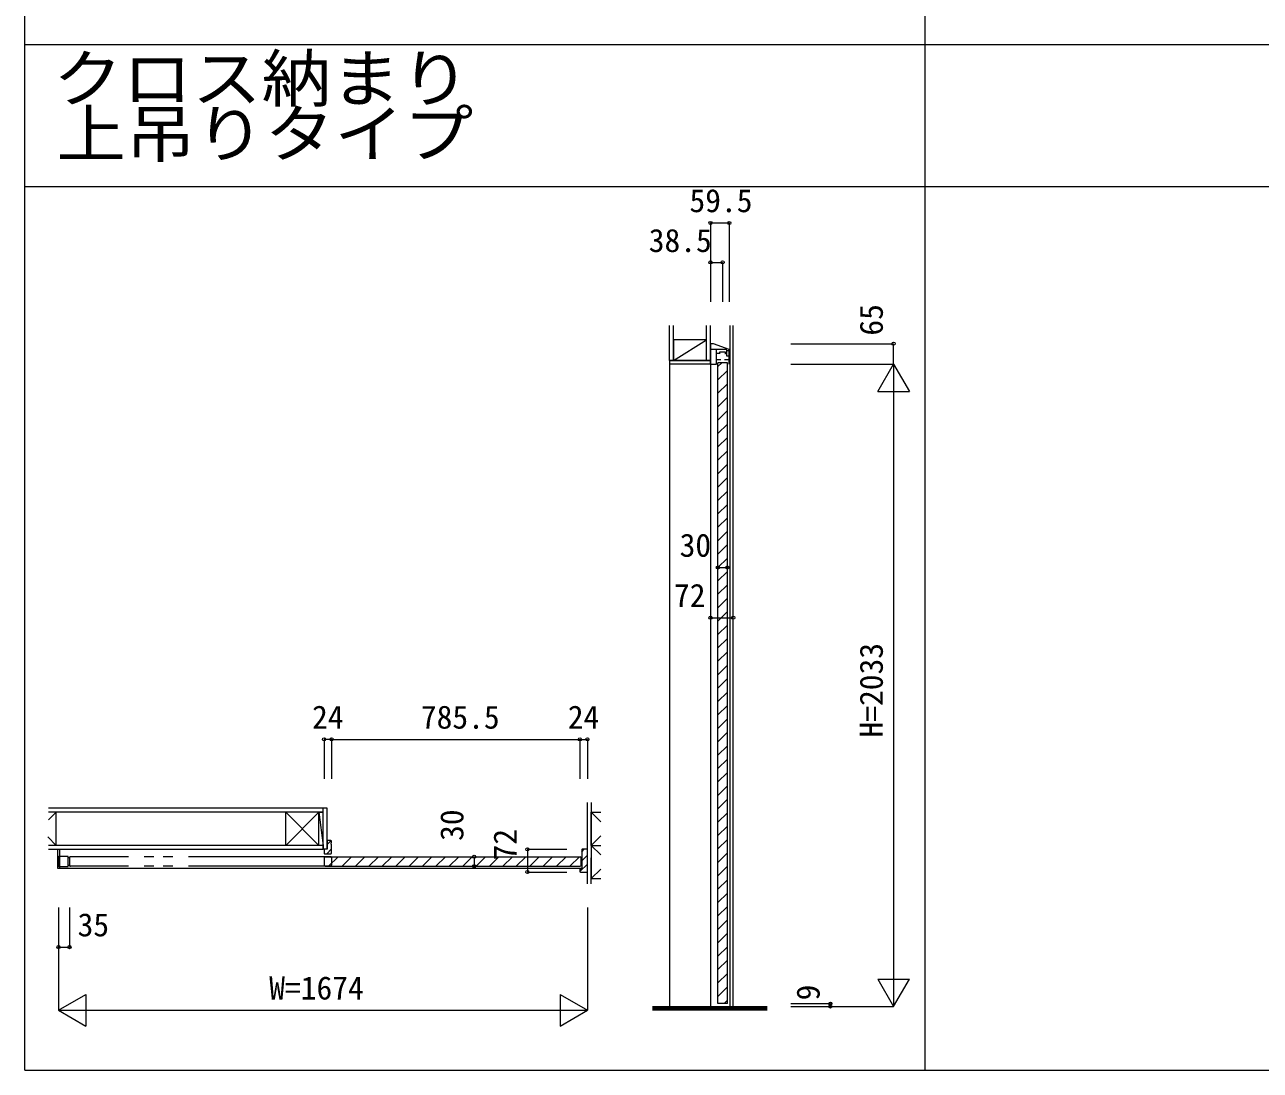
# Model space of a CAD drawing. Units: millimetres, scale not verified. Extents: x -21025 to 7656, y -14850 to 5150.
# Drawn here: x -21025 to -17114, y -14850 to -11540 of the extents above; entities that cross this region are included whole.
import ezdxf
from ezdxf.enums import TextEntityAlignment as Align

# ---------------------------------------------------------------- set-up
doc = ezdxf.new("R2010")
doc.units = ezdxf.units.MM
doc.header["$LTSCALE"] = 50
doc.linetypes.add('DOUBLE_CHAIN2', pattern=[12.8, 9, -1, 0.6, -0.6, 0.6, -1])
doc.layers.add('0-0_0', color=7, linetype='Continuous')
for name, color, linetype, lineweight in [('0-1_YKK_F1', 7, 'Continuous', 9), ('0-4_YKK_N1', 2, 'Continuous', 9), ('0-5_YKK_B1', 4, 'Continuous', 9), ('0-6_YKK_C1', 4, 'Continuous', 9), ('0-7_YKK_Z1', 7, 'Continuous', 9)]:
    doc.layers.add(name, color=color, linetype=linetype, lineweight=lineweight)
doc.styles.add('ＭＳ ゴシック', font='')
doc.styles.get('ＭＳ ゴシック').set_extended_font_data('MS Gothic')

msp = doc.modelspace()

# ---------------------------------------------------------------- linework, layer by layer
at = {"layer": '0-1_YKK_F1'}
for p, q in [((-21025, -14850), (-21025, 5150)), ((-18175, -14850), (-18175, -8355)), ((-21025, -11602.5), (7475, -11602.5)), ((-21025, -12052.5), (7475, -12052.5)), ((-21025, -14850), (7656.02, -14850))]:
    msp.add_line(p, q, dxfattribs=at)
at = {"layer": '0-4_YKK_N1'}
for p, q in [((-18854.5, -12167.5), (-18795, -12167.5)), ((-18854.5, -12167.5), (-18854.5, -12417.5)), ((-18795, -12167.5), (-18795, -12417.5)), ((-18854.5, -12292.5), (-18816, -12292.5)), ((-18816, -12292.5), (-18816, -12417.5)), ((-18600, -12550), (-18275, -12550)), ((-18275, -12615), (-18275, -12550)), ((-18325, -12701.6), (-18275, -12615)), ((-18275, -12615), (-18275, -14648)), ((-18325, -12701.6), (-18225, -12701.6)), ((-18831, -13258.37), (-18801, -13258.37)), ((-18854.5, -13417.17), (-18782.5, -13417.17)), ((-20077.61, -13802.5), (-20077.61, -13927.5)), ((-20053.61, -13802.5), (-20077.61, -13802.5)), ((-20053.61, -13802.5), (-19268.11, -13802.5)), ((-20053.61, -13802.5), (-20053.61, -13927.5)), ((-19268.11, -13802.5), (-19268.11, -13927.5)), ((-19268.11, -13802.5), (-19244.11, -13802.5)), ((-19244.11, -13802.5), (-19244.11, -13927.5)), ((-19434.11, -14150.5), (-19309.11, -14150.5)), ((-19602.52, -14174), (-19602.52, -14204)), ((-20918.11, -14335), (-20918.11, -14660)), ((-20883.11, -14335), (-20883.11, -14460)), ((-19244.11, -14335), (-19244.11, -14660)), ((-20918.11, -14460), (-20883.11, -14460)), ((-18325, -14561.4), (-18275, -14648)), ((-18325, -14561.4), (-18225, -14561.4)), ((-18275, -14648), (-18225, -14561.4)), ((-19330.72, -14610), (-19244.11, -14660)), ((-19330.72, -14610), (-19330.72, -14710)), ((-20918.11, -14660), (-19244.11, -14660)), ((-20918.11, -14660), (-20831.51, -14710)), ((-19330.72, -14710), (-19244.11, -14660)), ((-18600, -14639), (-18475, -14639)), ((-18600, -14648), (-18275, -14648)), ((-18475, -14639), (-18475, -14648))]:
    msp.add_line(p, q, dxfattribs=at)
for points in [[(-18600, -12615), (-18275, -12615), (-18225, -12701.6)], [(-19434.11, -14150.5), (-19434.11, -14222.5), (-19309.11, -14222.5)], [(-20918.11, -14660), (-20831.51, -14610), (-20831.51, -14710)]]:
    msp.add_lwpolyline(points, dxfattribs=at)
for centre in [(-18854.5, -12167.5), (-18795, -12167.5), (-18854.5, -12292.5), (-18816, -12292.5), (-18275, -12550), (-18831, -13258.37), (-18801, -13258.37), (-18854.5, -13417.17), (-18782.5, -13417.17), (-20077.61, -13802.5), (-20053.61, -13802.5), (-19268.11, -13802.5), (-19244.11, -13802.5), (-19434.11, -14150.5), (-19602.52, -14174), (-19602.52, -14204), (-19434.11, -14222.5), (-20918.11, -14460), (-20883.11, -14460), (-18475, -14639), (-18475, -14648)]:
    msp.add_circle(centre, 5, dxfattribs=at)
at = {"layer": '0-5_YKK_B1'}
for p, q in [((-20920.61, -14211.2), (-20920.61, -14150.5)), ((-20915.11, -14150.5), (-20915.11, -14211.2)), ((-20077.61, -14150.5), (-20077.61, -14162.5)), ((-20067.61, -14150.5), (-20077.61, -14150.5)), ((-20068.76, -14164.5), (-20053.61, -14149.35)), ((-20055.61, -14122.5), (-20067.61, -14122.5)), ((-20067.61, -14122.5), (-20067.61, -14150.5)), ((-20067.61, -14135.07), (-20055.11, -14122.56)), ((-20053.61, -14130), (-20053.61, -14124.5)), ((-20053.61, -14162.5), (-20053.61, -14135)), ((-19262.11, -14158.52), (-19254.1, -14150.5)), ((-19262.11, -14152.5), (-19262.11, -14210)), ((-19244.11, -14150.5), (-19260.11, -14150.5)), ((-19244.11, -14157.5), (-19244.11, -14150.5)), ((-20919.11, -14176), (-20919.11, -14202)), ((-20889.11, -14173), (-20916.12, -14173)), ((-20883.11, -14177), (-20888.42, -14177)), ((-20888.42, -14177), (-20888.42, -14201)), ((-20887.11, -14177), (-20887.11, -14175)), ((-20077.61, -14177), (-20077.61, -14200.7)), ((-20077.61, -14177.3), (-20077.61, -14200.7)), ((-20075.61, -14164.5), (-20055.61, -14164.5)), ((-20074.31, -14174), (-19266.91, -14174)), ((-20062.96, -14204), (-20032.96, -14174)), ((-20020.53, -14204), (-19990.53, -14174)), ((-19978.11, -14204), (-19948.11, -14174)), ((-19935.68, -14204), (-19905.68, -14174)), ((-19893.25, -14204), (-19863.25, -14174)), ((-19850.83, -14204), (-19820.83, -14174)), ((-19808.4, -14204), (-19778.4, -14174)), ((-19765.97, -14204), (-19735.97, -14174)), ((-19723.55, -14204), (-19693.55, -14174)), ((-19681.12, -14204), (-19651.12, -14174)), ((-19638.69, -14204), (-19608.69, -14174)), ((-19596.27, -14204), (-19566.27, -14174)), ((-19553.84, -14204), (-19523.84, -14174)), ((-19511.41, -14204), (-19481.41, -14174)), ((-19468.99, -14204), (-19438.99, -14174)), ((-19426.56, -14204), (-19396.56, -14174)), ((-19384.14, -14204), (-19354.14, -14174)), ((-19341.71, -14204), (-19311.71, -14174)), ((-19299.28, -14204), (-19269.28, -14174)), ((-19263.61, -14200.7), (-19263.61, -14177.3)), ((-19262.11, -14186.8), (-19244.11, -14168.8)), ((-19244.11, -14215.5), (-19244.11, -14157.5)), ((-20915.11, -14211.2), (-20920.61, -14211.2)), ((-20916.12, -14205), (-20889.11, -14205)), ((-20915.11, -14210), (-19262.11, -14210)), ((-20888.42, -14201), (-20883.11, -14201)), ((-20887.11, -14203), (-20887.11, -14201)), ((-20074.31, -14204), (-19266.91, -14204)), ((-19268.11, -14213), (-19268.11, -14220.5)), ((-19268.05, -14221.02), (-19244.11, -14197.08)), ((-19267.11, -14212), (-19264.11, -14212)), ((-19266.11, -14222.5), (-19244.11, -14222.5)), ((-19244.11, -14222.5), (-19244.11, -14215.5))]:
    msp.add_line(p, q, dxfattribs=at)
at = {"layer": '0-5_YKK_B1', "linetype": 'DOUBLE_CHAIN2'}
for p, q in [((-20883.11, -14177), (-20883.11, -14201)), ((-20056.61, -14174), (-20880.11, -14174)), ((-20053.61, -14177), (-20053.61, -14201)), ((-20056.61, -14204), (-20880.11, -14204))]:
    msp.add_line(p, q, dxfattribs=at)
at = {"layer": '0-5_YKK_B1'}
for centre, radius, start, end in [((-20053.61, -14132.5), 2.5, 89.99998, 270), ((-20055.61, -14124.5), 2, 0, 89.99998), ((-19260.11, -14152.5), 2, 90, 180), ((-20916.12, -14175.99), 2.99, 89.96782, 180.03217), ((-20889.11, -14175), 2, 359.96796, 90.03203), ((-20075.61, -14162.5), 2, 180, 269.99998), ((-20074.31, -14177.3), 3.3, 90, 180), ((-20055.61, -14162.5), 2, 270, 359.99998), ((-19266.91, -14177.3), 3.3, 0, 90), ((-20916.12, -14202.01), 2.99, 179.96782, 270.03217), ((-20889.11, -14203), 2, 269.96796, 0.03203), ((-20074.31, -14200.7), 3.3, 180, 270), ((-19267.11, -14213), 1, 90, 180), ((-19266.11, -14220.5), 2, 180, 270), ((-19266.91, -14200.7), 3.3, 270, 0), ((-19264.11, -14210), 2, 270, 0)]:
    msp.add_arc(centre, radius, start, end, dxfattribs=at)
at = {"layer": '0-5_YKK_B1', "linetype": 'DOUBLE_CHAIN2'}
for centre, start, end in [((-20880.11, -14177), 90, 180), ((-20056.61, -14177), 0, 90), ((-20880.11, -14201), 180, 270), ((-20056.61, -14201), 270, 0)]:
    msp.add_arc(centre, 3, start, end, dxfattribs=at)
at = {"layer": '0-6_YKK_C1'}
for p, q in [((-18793, -12492.5), (-18793, -14648)), ((-18782.5, -14648), (-18782.5, -12492.5)), ((-18854.5, -12550), (-18854.5, -12615)), ((-18844.5, -12550), (-18854.5, -12550)), ((-18795, -12568.04), (-18844.5, -12550)), ((-18854.5, -12567), (-18805.19, -12567)), ((-18835.7, -12615), (-18835.7, -12567)), ((-18823.4, -12581.3), (-18835.7, -12581.3)), ((-18825.4, -12577.1), (-18825.4, -12581.3)), ((-18806.6, -12577.1), (-18825.4, -12577.1)), ((-18808.6, -12581.3), (-18806.6, -12581.3)), ((-18806.6, -12581.3), (-18806.6, -12577.1)), ((-18806.6, -12579.8), (-18803.4, -12579.8)), ((-18805.19, -12567), (-18803.4, -12571.91)), ((-18803.48, -12571.7), (-18795, -12571.7)), ((-18803.4, -12571.91), (-18803.4, -12588)), ((-18803.4, -12588), (-18795, -12588)), ((-18795, -12615), (-18795, -12568.04)), ((-18854.5, -12615), (-18854.5, -14648)), ((-18854.5, -12615), (-18835.7, -12615)), ((-18835.7, -12599.8), (-18822.2, -12599.8)), ((-18831, -12621.98), (-18819.02, -12610)), ((-18809.8, -12599.8), (-18795, -12599.8)), ((-18831, -12664.4), (-18801, -12634.4)), ((-18831, -12706.83), (-18801, -12676.83)), ((-18831, -12749.26), (-18801, -12719.26)), ((-18831, -12791.68), (-18801, -12761.68)), ((-18831, -12834.11), (-18801, -12804.11)), ((-18831, -12876.54), (-18801, -12846.54)), ((-18831, -12918.96), (-18801, -12888.96)), ((-18831, -12961.39), (-18801, -12931.39)), ((-18831, -13003.82), (-18801, -12973.82)), ((-18831, -13046.24), (-18801, -13016.24)), ((-18831, -13088.67), (-18801, -13058.67)), ((-18831, -13131.09), (-18801, -13101.09)), ((-18831, -13173.52), (-18801, -13143.52)), ((-18831, -13215.95), (-18801, -13185.95)), ((-18831, -13258.37), (-18801, -13228.37)), ((-18831, -13300.8), (-18801, -13270.8)), ((-18831, -13343.23), (-18801, -13313.23)), ((-18831, -13385.65), (-18801, -13355.65)), ((-18831, -13428.08), (-18801, -13398.08)), ((-18831, -13470.51), (-18801, -13440.51)), ((-18831, -13512.93), (-18801, -13482.93)), ((-18831, -13555.36), (-18801, -13525.36)), ((-18831, -13597.79), (-18801, -13567.78)), ((-18831, -13640.21), (-18801, -13610.21)), ((-18831, -13682.64), (-18801, -13652.64)), ((-18831, -13725.06), (-18801, -13695.06)), ((-18831, -13767.49), (-18801, -13737.49)), ((-18831, -13809.92), (-18801, -13779.92)), ((-18831, -13852.34), (-18801, -13822.34)), ((-18831, -13894.77), (-18801, -13864.77)), ((-18831, -13937.2), (-18801, -13907.2)), ((-18831, -13979.62), (-18801, -13949.62)), ((-18831, -14022.05), (-18801, -13992.05)), ((-18831, -14064.48), (-18801, -14034.48)), ((-18831, -14106.9), (-18801, -14076.9)), ((-18831, -14149.33), (-18801, -14119.33)), ((-18831, -14191.75), (-18801, -14161.75)), ((-18831, -14234.18), (-18801, -14204.18)), ((-18831, -14276.61), (-18801, -14246.61)), ((-18831, -14319.03), (-18801, -14289.03)), ((-18831, -14361.46), (-18801, -14331.46)), ((-18831, -14403.89), (-18801, -14373.89)), ((-18831, -14446.31), (-18801, -14416.31)), ((-18831, -14488.74), (-18801, -14458.74)), ((-18831, -14531.17), (-18801, -14501.17)), ((-18831, -14573.59), (-18801, -14543.59)), ((-18831, -14616.02), (-18801, -14586.02)), ((-18811.55, -14639), (-18801, -14628.45))]:
    msp.add_line(p, q, dxfattribs=at)
for points in [[(-18801, -14639), (-18831, -14639), (-18831, -12610)], [(-18801, -14639), (-18801, -12610), (-18831, -12610)]]:
    msp.add_lwpolyline(points, dxfattribs=at)
at = {"layer": '0-7_YKK_Z1'}
for p, q in [((-18984.5, -12602.5), (-18984.5, -12492.5)), ((-18867, -12602.5), (-18867, -12492.5)), ((-18972, -12602.5), (-18867, -12537.49)), ((-18972, -12537.49), (-18972, -12602.5)), ((-18867, -12537.49), (-18972, -12537.49)), ((-18867, -12602.5), (-18867, -12537.49)), ((-18984.5, -12602.5), (-18984.5, -12614.99)), ((-18984.5, -12614.99), (-18984.5, -14648)), ((-18854.5, -12614.99), (-18984.5, -12614.99)), ((-18972, -12602.5), (-18867, -12602.5)), ((-20925.6, -14033), (-20949.71, -14057.11)), ((-20067.61, -14020.5), (-20949.38, -14020.5)), ((-20080.11, -14033), (-20949.38, -14033)), ((-20925.6, -14138), (-20925.6, -14033)), ((-20093.61, -14033), (-20198.61, -14138)), ((-20095.49, -14033), (-20080.11, -14033)), ((-20093.61, -14138), (-20093.61, -14033)), ((-20093.61, -14033), (-20080.11, -14138)), ((-20080.11, -14150), (-20080.11, -14020.5)), ((-20067.61, -14150.5), (-20067.61, -14020.5)), ((-19244.11, -14260), (-19244.11, -14002.5)), ((-19231.61, -14002.5), (-19231.61, -14243)), ((-19231.61, -14033), (-19201.61, -14033)), ((-20925.6, -14138), (-20952.19, -14111.41)), ((-19201.61, -14108), (-19231.61, -14138)), ((-20080.11, -14138), (-20949.38, -14138)), ((-20949.38, -14150.5), (-20080.11, -14150.5)), ((-20080.11, -14138), (-20095.88, -14138)), ((-20080.11, -14135.12), (-20080.11, -14150.5)), ((-20080.11, -14138), (-20080.11, -14150.5)), ((-20067.61, -14150.5), (-20080.11, -14150.5)), ((-19231.61, -14138), (-19201.61, -14138)), ((-19231.61, -14138), (-19201.61, -14168)), ((-19231.61, -14138), (-19201.61, -14138)), ((-19231.61, -14260), (-19231.61, -14177.13)), ((-19231.61, -14243), (-19201.61, -14213)), ((-19231.61, -14243), (-19201.61, -14243)), ((-19037.5, -14648), (-18675, -14648)), ((-19037.5, -14651), (-18675, -14651)), ((-19037.5, -14654), (-18675, -14654)), ((-19037.5, -14657), (-18675, -14657)), ((-18675, -14660), (-19037.5, -14660))]:
    msp.add_line(p, q, dxfattribs=at)
for points in [[(-18984.5, -12602.5), (-18972, -12602.5), (-18972, -12492.5)], [(-18867, -12602.5), (-18854.5, -12602.5), (-18854.5, -12492.5)], [(-18854.5, -12614.99), (-18854.5, -12602.5), (-18984.5, -12602.5)], [(-20198.61, -14138), (-20198.61, -14033), (-20093.61, -14138)], [(-19231.61, -14138), (-19231.61, -14033), (-19201.61, -14063)]]:
    msp.add_lwpolyline(points, dxfattribs=at)

# ---------------------------------------------------------------- texts
at = {"layer": '0-0_0', "style": 'ＭＳ ゴシック', "width": 1.1}
for s, p in [('クロス納まり', (-20935.33, -11827.5)), ('上吊りタイプ', (-20925, -12002.5))]:
    msp.add_text(s, height=146.6, dxfattribs=at).set_placement(p, align=Align.BOTTOM_LEFT)
at = {"layer": '0-4_YKK_N1', "color": 4, "style": 'ＭＳ ゴシック'}
for s, p in [('59.5', (-18920.96, -12155.49)), ('38.5', (-19049.87, -12281.61)), ('30', (-18952.1, -13246.37)), ('72', (-18969.99, -13405.17)), ('24', (-20115.61, -13790.5)), ('785.5', (-19771.11, -13790.5)), ('24', (-19306.11, -13790.5)), ('35', (-20857.62, -14448)), ('W=1674', (-20251.11, -14648))]:
    msp.add_text(s, height=73.31, dxfattribs=at).set_placement(p, align=Align.BOTTOM_LEFT)
for s, p in [('65', (-18287, -12524.3)), ('H=2033', (-18287, -13796.5)), ('30', (-19614.52, -14123.86)), ('72', (-19446.11, -14185.66)), ('9', (-18487, -14628.7))]:
    msp.add_text(s, height=73.31, rotation=90, dxfattribs=at).set_placement(p, align=Align.BOTTOM_LEFT)

doc.saveas('drawing.dxf')
